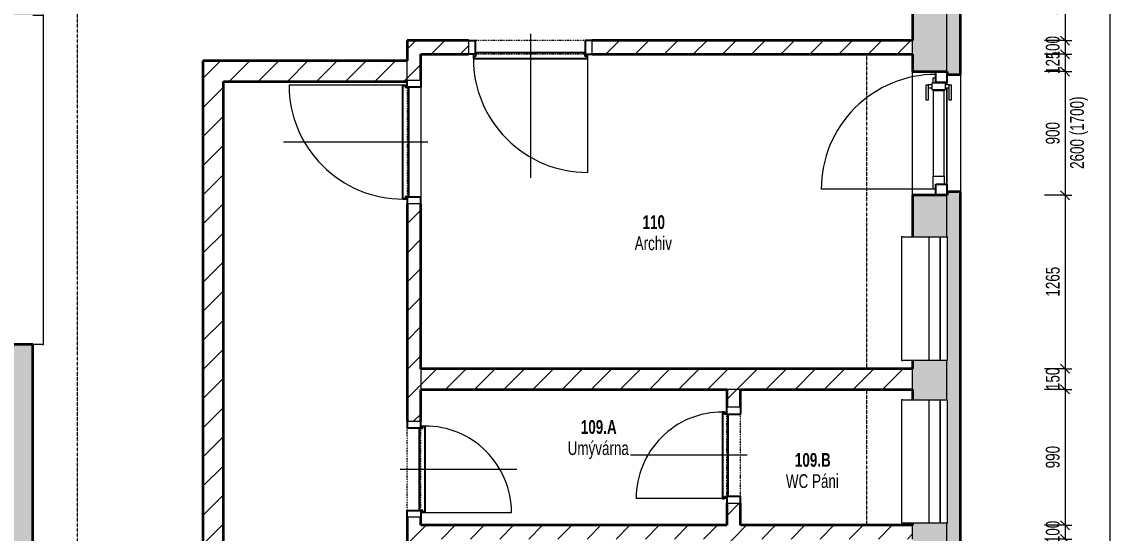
# Model space of a CAD drawing. Header units: millimetres. Extents: x -2814 to 222032, y -45352 to 20466.
# Drawn here: x 16724 to 24700, y -14967 to -11243 of the extents above; entities that cross this region are included whole.
import ezdxf

# ---------------------------------------------------------------- set-up
doc = ezdxf.new("R2010")
doc.units = ezdxf.units.MM
doc.linetypes.add('Dash dot dot', pattern=[5, 2, -1, 0, -1, 0, -1])
doc.linetypes.add('Čerchovaná se dvěma tečkami', pattern=[2.59, 1, -0.53, 0, -0.53, 0, -0.53])
for name, color, linetype, lineweight in [('A-ANNO-DIMS', 211, 'Continuous', 9), ('A-ANNO-DIMS-50', 211, 'Continuous', 9), ('A-AREA-IDEN', 2, 'Continuous', 9), ('A-DETL', 90, 'Continuous', 13), ('A-DOOR', 31, 'Continuous', 13), ('A-DOOR-FRAM', 31, 'Continuous', 25), ('A-FLOR', 192, 'Continuous', 13), ('A-GENM', 13, 'Continuous', 13), ('A-GLAZ', 151, 'Continuous', 13), ('A-GLAZ-SILL', 1, 'Continuous', 13), ('A-WALL', 113, 'Continuous', 13), ('A-WALL-PATT', 111, 'Continuous', 13)]:
    doc.layers.add(name, color=color, linetype=linetype, lineweight=lineweight)
doc.styles.add('Arial_1', font='arial.ttf', dxfattribs={"width": 0.7, "height": 100})
doc.styles.add('Arial_B', font='arialbd.ttf', dxfattribs={"width": 0.7, "height": 100})
doc.dimstyles.new('Vnitřní_-_průhledné', dxfattribs={"dimscale": 304.8, "dimtxt": 102.02594, "dimasz": 0.213255, "dimexe": 0.164042, "dimexo": 0.0625, "dimgap": 0.032808, "dimtad": 1, "dimdec": 0, "dimrnd": 5, "dimzin": 0, "dimdsep": 46, "dimtxsty": 'Arial_1', "dimblk1": 'OBLIQUE', "dimblk2": 'OBLIQUE', "dimsah": 1, "dimcen": 0.09, "dimdle": 0.164042, "dimazin": 0, "dimtfac": 1, "dimtdec": 4, "dimtix": 1, "dimtmove": 0, "dimatfit": 3, "dimfxl": 0.492126, "dimfxlon": 1, "dimtvp": 1, "dimtolj": 1, "dimtzin": 0, "dimarcsym": 2})
pattern_1 = [(45, (0, 0), (-106.066, 106.066), [])]

# ---------------------------------------------------------------- blocks, each defined once
blk = doc.blocks.new('DVERE_1k_oblozka - DD03_01_800x1970_koupelna-1549498-1NP_DEMOLICE A')
at = {"layer": 'A-DOOR'}
for p, q in [((-415, 47.1), (-415, 907.1)), ((0, -102.9), (0, 947.1)), ((-400, 47.1), (-450, 47.1)), ((-450, 47.1), (-450, -52.9)), ((-400, -52.9), (-400, 47.1)), ((305, 77.1), (-305, 77.1)), ((450, 47.1), (400, 47.1)), ((400, 47.1), (400, -52.9)), ((415, 77.1), (415, 47.1)), ((450, -52.9), (450, 47.1)), ((-450, -52.9), (-400, -52.9)), ((400, -52.9), (450, -52.9))]:
    blk.add_line(p, q, dxfattribs=at)
at = {"layer": 'A-DOOR', "lineweight": 25}
for p, q in [((415, 77.1), (-415, 77.1)), ((-415, 77.1), (-415, 62.1)), ((-415, 62.1), (-400, 62.1)), ((-400, 62.1), (-400, 47.1)), ((-400, 37.1), (400, 37.1)), ((400, 47.1), (400, 62.1)), ((400, 62.1), (415, 62.1)), ((415, 62.1), (415, 77.1))]:
    blk.add_line(p, q, dxfattribs=at)
at = {"layer": 'A-DOOR', "linetype": 'Čerchovaná se dvěma tečkami'}
for p, q in [((-400, 47.1), (400, 47.1)), ((-400, -52.9), (400, -52.9))]:
    blk.add_line(p, q, dxfattribs=at)
at = {"layer": 'A-DOOR'}
blk.add_arc((-415, 77.1), 830, 360, 90, dxfattribs=at)
at = {"layer": 'A-DOOR-FRAM'}
for p, q in [((-400, 47.1), (-450, 47.1)), ((-400, -52.9), (-400, 47.1)), ((400, 47.1), (400, -52.9)), ((400, 47.1), (450, 47.1)), ((-450, -52.9), (-400, -52.9)), ((450, -52.9), (400, -52.9))]:
    blk.add_line(p, q, dxfattribs=at)
blk = doc.blocks.new('DVERE_1k_oblozka - DD03_01_800x1970_koupelna-1549492-1NP_DEMOLICE A')
at = {"layer": 'A-DOOR'}
for p, q in [((0, 102.9), (0, -947.1)), ((-450, 52.9), (-400, 52.9)), ((-450, -47.1), (-450, 52.9)), ((-400, 52.9), (-400, -47.1)), ((400, 52.9), (450, 52.9)), ((400, -47.1), (400, 52.9)), ((450, 52.9), (450, -47.1)), ((-400, -47.1), (-450, -47.1)), ((-415, -47.1), (-415, -907.1)), ((305, -77.1), (-305, -77.1)), ((450, -47.1), (400, -47.1)), ((415, -77.1), (415, -47.1))]:
    blk.add_line(p, q, dxfattribs=at)
at = {"layer": 'A-DOOR', "linetype": 'Čerchovaná se dvěma tečkami'}
for p, q in [((-400, 52.9), (400, 52.9)), ((-400, -47.1), (400, -47.1))]:
    blk.add_line(p, q, dxfattribs=at)
at = {"layer": 'A-DOOR', "lineweight": 25}
for p, q in [((-415, -62.1), (-400, -62.1)), ((-415, -77.1), (-415, -62.1)), ((415, -77.1), (-415, -77.1)), ((-400, -37.1), (400, -37.1)), ((-400, -62.1), (-400, -47.1)), ((400, -47.1), (400, -62.1)), ((400, -62.1), (415, -62.1)), ((415, -62.1), (415, -77.1))]:
    blk.add_line(p, q, dxfattribs=at)
at = {"layer": 'A-DOOR'}
blk.add_arc((-415, -77.1), 830, 270, 0, dxfattribs=at)
at = {"layer": 'A-DOOR-FRAM'}
for p, q in [((-450, 52.9), (-400, 52.9)), ((-400, 52.9), (-400, -47.1)), ((400, -47.1), (400, 52.9)), ((450, 52.9), (400, 52.9)), ((-400, -47.1), (-450, -47.1)), ((400, -47.1), (450, -47.1))]:
    blk.add_line(p, q, dxfattribs=at)
blk = doc.blocks.new('parapet s nosem_vnitní - parapet s nosem_vnitní-1280305-1NP_DEMOLICE A')
at = {"layer": 'A-GENM'}
for p, q in [((-1200, -190), (-1200, -120)), ((1200, -120), (1200, -190)), ((-1200, -190), (-1200, -200)), ((-1200, -200), (1200, -200)), ((1200, -200), (1200, -190))]:
    blk.add_line(p, q, dxfattribs=at)
blk = doc.blocks.new('DVERE_1k_oblozka - DD03_01_600x1970_koupelna-V47-1NP_DEMOLICE A')
at = {"layer": 'A-DOOR'}
for p, q in [((0, 102.9), (0, -747.1)), ((-350, 52.9), (-300, 52.9)), ((-350, -47.1), (-350, 52.9)), ((-300, 52.9), (-300, -47.1)), ((300, 52.9), (350, 52.9)), ((300, -47.1), (300, 52.9)), ((350, 52.9), (350, -47.1)), ((-300, -47.1), (-350, -47.1)), ((-315, -47.1), (-315, -707.1)), ((205, -77.1), (-205, -77.1)), ((350, -47.1), (300, -47.1)), ((315, -77.1), (315, -47.1))]:
    blk.add_line(p, q, dxfattribs=at)
at = {"layer": 'A-DOOR', "linetype": 'Čerchovaná se dvěma tečkami'}
for p, q in [((-300, 52.9), (300, 52.9)), ((-300, -47.1), (300, -47.1))]:
    blk.add_line(p, q, dxfattribs=at)
at = {"layer": 'A-DOOR', "lineweight": 25}
for p, q in [((-315, -62.1), (-300, -62.1)), ((-315, -77.1), (-315, -62.1)), ((315, -77.1), (-315, -77.1)), ((-300, -37.1), (300, -37.1)), ((-300, -62.1), (-300, -47.1)), ((300, -47.1), (300, -62.1)), ((300, -62.1), (315, -62.1)), ((315, -62.1), (315, -77.1))]:
    blk.add_line(p, q, dxfattribs=at)
at = {"layer": 'A-DOOR'}
blk.add_arc((-315, -77.1), 630, 270, 0, dxfattribs=at)
at = {"layer": 'A-DOOR-FRAM'}
for p, q in [((-350, 52.9), (-300, 52.9)), ((-300, 52.9), (-300, -47.1)), ((300, -47.1), (300, 52.9)), ((350, 52.9), (300, 52.9)), ((-300, -47.1), (-350, -47.1)), ((300, -47.1), (350, -47.1))]:
    blk.add_line(p, q, dxfattribs=at)
blk = doc.blocks.new('DVERE_1k_oblozka - DD03_01_600x1970_koupelna-V48-1NP_DEMOLICE A')
at = {"layer": 'A-DOOR'}
for p, q in [((0, -102.9), (0, 747.1)), ((-315, 47.1), (-315, 707.1)), ((-300, 47.1), (-350, 47.1)), ((-350, 47.1), (-350, -52.9)), ((-300, -52.9), (-300, 47.1)), ((205, 77.1), (-205, 77.1)), ((350, 47.1), (300, 47.1)), ((300, 47.1), (300, -52.9)), ((315, 77.1), (315, 47.1)), ((350, -52.9), (350, 47.1)), ((-350, -52.9), (-300, -52.9)), ((300, -52.9), (350, -52.9))]:
    blk.add_line(p, q, dxfattribs=at)
at = {"layer": 'A-DOOR', "lineweight": 25}
for p, q in [((315, 77.1), (-315, 77.1)), ((-315, 77.1), (-315, 62.1)), ((-315, 62.1), (-300, 62.1)), ((-300, 62.1), (-300, 47.1)), ((-300, 37.1), (300, 37.1)), ((300, 47.1), (300, 62.1)), ((300, 62.1), (315, 62.1)), ((315, 62.1), (315, 77.1))]:
    blk.add_line(p, q, dxfattribs=at)
at = {"layer": 'A-DOOR', "linetype": 'Čerchovaná se dvěma tečkami'}
for p, q in [((-300, 47.1), (300, 47.1)), ((-300, -52.9), (300, -52.9))]:
    blk.add_line(p, q, dxfattribs=at)
at = {"layer": 'A-DOOR'}
blk.add_arc((-315, 77.1), 630, 360, 90, dxfattribs=at)
at = {"layer": 'A-DOOR-FRAM'}
for p, q in [((-300, 47.1), (-350, 47.1)), ((-300, -52.9), (-300, 47.1)), ((300, 47.1), (300, -52.9)), ((300, 47.1), (350, 47.1)), ((-350, -52.9), (-300, -52.9)), ((350, -52.9), (300, -52.9))]:
    blk.add_line(p, q, dxfattribs=at)
blk = doc.blocks.new('OKNO_dvere vchod_1k_nadsvetlik - vstupni dvere 1100_2435 2-1384119-1NP_DEMOLICE A')
at = {"layer": 'A-GLAZ'}
for p, q in [((-995.3, -45), (-995.3, 790)), ((-347.3, 25), (-237.3, 25)), ((-347.3, 12), (-347.3, 25)), ((-237.3, 12), (-347.3, 12)), ((-257.3, 12), (-257.3, -15)), ((-237.3, 25), (-237.3, 12)), ((-237.3, -15), (-237.3, 12)), ((-995.3, -25), (-900.3, -25)), ((-995.3, -45), (-995.3, -25)), ((-960.4, -45), (-995.3, -45)), ((-960.3, -105), (-960.4, -45)), ((-900.3, -25), (-900.3, -105)), ((-280.3, -25), (-900.3, -25)), ((-280.3, -25), (-270.3, -25)), ((-280.3, -105), (-280.3, -25)), ((-270.3, -15), (-270.3, -115)), ((-224.3, -15), (-270.3, -15)), ((-224.3, -115), (-224.3, -15)), ((-224.3, -25), (-185.3, -25)), ((-185.3, -45), (-220.3, -45)), ((-220.3, -45), (-220.3, -105)), ((-185.3, -25), (-185.3, -45)), ((-900.3, -105), (-960.3, -105)), ((-960.3, -125), (-257.2, -125)), ((-900.3, -105), (-280.3, -105)), ((-347.3, -142), (-237.3, -142)), ((-347.3, -155), (-347.3, -142)), ((-237.3, -155), (-347.3, -155)), ((-270.2, -105), (-280.3, -105)), ((-270.3, -115), (-224.3, -115)), ((-257.3, -115), (-257.3, -142)), ((-237.3, -142), (-237.3, -115)), ((-237.3, -125), (-220.3, -125)), ((-237.3, -142), (-237.3, -155)), ((-220.3, -105), (-224.4, -105))]:
    blk.add_line(p, q, dxfattribs=at)
at = {"layer": 'A-GLAZ', "lineweight": 25}
for p, q in [((-1040.3, -45), (-960.3, -45)), ((-960.3, -45), (-960.3, -125)), ((-220.3, -45), (-140.3, -45)), ((-220.3, -125), (-220.3, -45)), ((-960.3, -125), (-1040.3, -125)), ((-140.3, -125), (-220.3, -125))]:
    blk.add_line(p, q, dxfattribs=at)
at = {"layer": 'A-GLAZ'}
blk.add_arc((-995.3, -45), 835, 360, 90, dxfattribs=at)
at = {"layer": 'A-GLAZ-SILL'}
blk.add_line((-1040.3, 125), (-140.3, 125), dxfattribs=at)
blk = doc.blocks.new('OKNO_1k - OKNO_1k_900x1000-2034286-1NP_DEMOLICE A')
at = {"layer": 'A-GLAZ'}
for p, q in [((-450, 126), (450, 126)), ((-450, 75), (-450, 126)), ((450, 126), (450, 75)), ((450, 75), (-450, 75)), ((-450, 75), (450, 75)), ((-450, -5), (-450, 75)), ((450, 75), (450, -5)), ((450, -5), (-450, -5))]:
    blk.add_line(p, q, dxfattribs=at)
blk = doc.blocks.new('parapet s nosem_vnitní - parapet s nosem_vnitní-V66-1NP_DEMOLICE A')
at = {"layer": 'A-GENM'}
for p, q in [((-450, -190), (-450, 0)), ((450, 0), (450, -190)), ((-450, -190), (-450, -200)), ((-450, -200), (450, -200)), ((450, -200), (450, -190))]:
    blk.add_line(p, q, dxfattribs=at)
blk = doc.blocks.new('DIMBLOCK76-1NP_DEMOLICE A')
at = {"layer": 'A-ANNO-DIMS-50'}
for p, q in [((24320.6, -10845.8), (24170.6, -10845.8)), ((24320.6, -10845.8), (24320.6, -11379.2)), ((24320.6, -10845.8), (24370.6, -10845.8)), ((24320.6, -11379.2), (24170.6, -11379.2)), ((24320.6, -11379.2), (24370.6, -11379.2))]:
    blk.add_line(p, q, dxfattribs=at)
at = {"layer": 'A-ANNO-DIMS-50', "lineweight": 18}
for p, q in [((24320.6, -10845.8), (24288.1, -10813.3)), ((24320.6, -10845.8), (24353.1, -10878.3)), ((24320.6, -11379.2), (24288.1, -11346.7)), ((24320.6, -11379.2), (24353.1, -11411.7))]:
    blk.add_line(p, q, dxfattribs=at)
at = {"layer": 'A-ANNO-DIMS-50', "color": 0, "insert": (24180.8, -11192.6), "char_height": 100, "width": 192.123, "attachment_point": 1, "rotation": 90, "line_spacing_factor": 0.941778, "style": 'Arial_1'}
blk.add_mtext('535', dxfattribs=at)
blk = doc.blocks.new('_Oblique')
at = {"color": 0, "linetype": 'ByBlock', "lineweight": -2}
blk.add_line((-0.5, -0.5), (0.5, 0.5), dxfattribs=at)
blk = doc.blocks.new('DIMBLOCK77-1NP_DEMOLICE A')
at = {"layer": 'A-ANNO-DIMS-50'}
for p, q in [((24320.6, -11379.2), (24170.6, -11379.2)), ((24320.6, -11379.2), (24320.6, -11479.2)), ((24320.6, -11379.2), (24370.6, -11379.2)), ((24320.6, -11479.2), (24170.6, -11479.2)), ((24320.6, -11479.2), (24370.6, -11479.2))]:
    blk.add_line(p, q, dxfattribs=at)
at = {"layer": 'A-ANNO-DIMS-50', "lineweight": 18}
for p, q in [((24320.6, -11379.2), (24288.1, -11346.7)), ((24320.6, -11379.2), (24353.1, -11411.7)), ((24320.6, -11479.2), (24288.1, -11446.7)), ((24320.6, -11479.2), (24353.1, -11511.7))]:
    blk.add_line(p, q, dxfattribs=at)
at = {"layer": 'A-ANNO-DIMS-50', "color": 0, "insert": (24180.8, -11509.3), "char_height": 100, "width": 192.123, "attachment_point": 1, "rotation": 90, "line_spacing_factor": 0.941778, "style": 'Arial_1'}
blk.add_mtext('100', dxfattribs=at)
blk = doc.blocks.new('DIMBLOCK78-1NP_DEMOLICE A')
at = {"layer": 'A-ANNO-DIMS-50'}
for p, q in [((24320.6, -11479.2), (24170.6, -11479.2)), ((24320.6, -11479.2), (24320.6, -11605.8)), ((24320.6, -11479.2), (24370.6, -11479.2)), ((24320.6, -11605.8), (24170.6, -11605.8)), ((24320.6, -11605.8), (24370.6, -11605.8))]:
    blk.add_line(p, q, dxfattribs=at)
at = {"layer": 'A-ANNO-DIMS-50', "lineweight": 18}
for p, q in [((24320.6, -11479.2), (24288.1, -11446.7)), ((24320.6, -11479.2), (24353.1, -11511.7)), ((24320.6, -11605.8), (24288.1, -11573.3)), ((24320.6, -11605.8), (24353.1, -11638.3))]:
    blk.add_line(p, q, dxfattribs=at)
at = {"layer": 'A-ANNO-DIMS-50', "color": 0, "insert": (24180.8, -11622.6), "char_height": 100, "width": 192.123, "attachment_point": 1, "rotation": 90, "line_spacing_factor": 0.941778, "style": 'Arial_1'}
blk.add_mtext('125', dxfattribs=at)
blk = doc.blocks.new('DIMBLOCK79-1NP_DEMOLICE A')
at = {"layer": 'A-ANNO-DIMS-50'}
for p, q in [((24320.6, -11605.8), (24170.6, -11605.8)), ((24320.6, -11605.8), (24320.6, -12505.8)), ((24320.6, -11605.8), (24370.6, -11605.8)), ((24320.6, -12505.8), (24170.6, -12505.8)), ((24320.6, -12505.8), (24370.6, -12505.8))]:
    blk.add_line(p, q, dxfattribs=at)
at = {"layer": 'A-ANNO-DIMS-50', "lineweight": 18}
for p, q in [((24320.6, -11605.8), (24288.1, -11573.3)), ((24320.6, -11605.8), (24353.1, -11638.3)), ((24320.6, -12505.8), (24288.1, -12473.3)), ((24320.6, -12505.8), (24353.1, -12538.3))]:
    blk.add_line(p, q, dxfattribs=at)
at = {"layer": 'A-ANNO-DIMS-50', "color": 0, "char_height": 100, "attachment_point": 1, "rotation": 90, "line_spacing_factor": 0.941778, "style": 'Arial_1'}
for s, insert, width in [('2600 (1700)', (24357.7, -12314), 619.69), ('900', (24180.8, -12135.9), 192.123)]:
    blk.add_mtext(s, dxfattribs=dict(at, insert=insert, width=width))
blk = doc.blocks.new('DIMBLOCK80-1NP_DEMOLICE A')
at = {"layer": 'A-ANNO-DIMS-50'}
for p, q in [((24320.6, -12505.8), (24170.6, -12505.8)), ((24320.6, -12505.8), (24320.6, -13770.1)), ((24320.6, -12505.8), (24370.6, -12505.8)), ((24320.6, -13770.1), (24170.6, -13770.1)), ((24320.6, -13770.1), (24370.6, -13770.1))]:
    blk.add_line(p, q, dxfattribs=at)
at = {"layer": 'A-ANNO-DIMS-50', "lineweight": 18}
for p, q in [((24320.6, -12505.8), (24288.1, -12473.3)), ((24320.6, -12505.8), (24353.1, -12538.3)), ((24320.6, -13770.1), (24288.1, -13737.6)), ((24320.6, -13770.1), (24353.1, -13802.6))]:
    blk.add_line(p, q, dxfattribs=at)
at = {"layer": 'A-ANNO-DIMS-50', "color": 0, "insert": (24180.8, -13244.7), "char_height": 100, "width": 256.164, "attachment_point": 1, "rotation": 90, "line_spacing_factor": 0.941778, "style": 'Arial_1'}
blk.add_mtext('1265', dxfattribs=at)
blk = doc.blocks.new('DIMBLOCK81-1NP_DEMOLICE A')
at = {"layer": 'A-ANNO-DIMS-50'}
for p, q in [((24320.6, -13770.1), (24170.6, -13770.1)), ((24320.6, -13770.1), (24320.6, -13920.1)), ((24320.6, -13770.1), (24370.6, -13770.1)), ((24320.6, -13920.1), (24170.6, -13920.1)), ((24320.6, -13920.1), (24370.6, -13920.1))]:
    blk.add_line(p, q, dxfattribs=at)
at = {"layer": 'A-ANNO-DIMS-50', "lineweight": 18}
for p, q in [((24320.6, -13770.1), (24288.1, -13737.6)), ((24320.6, -13770.1), (24353.1, -13802.6)), ((24320.6, -13920.1), (24288.1, -13887.6)), ((24320.6, -13920.1), (24353.1, -13952.6))]:
    blk.add_line(p, q, dxfattribs=at)
at = {"layer": 'A-ANNO-DIMS-50', "color": 0, "insert": (24180.8, -13925.2), "char_height": 100, "width": 192.123, "attachment_point": 1, "rotation": 90, "line_spacing_factor": 0.941778, "style": 'Arial_1'}
blk.add_mtext('150', dxfattribs=at)
blk = doc.blocks.new('DIMBLOCK82-1NP_DEMOLICE A')
at = {"layer": 'A-ANNO-DIMS-50'}
for p, q in [((24320.6, -13920.1), (24170.6, -13920.1)), ((24320.6, -13920.1), (24320.6, -14910.1)), ((24320.6, -13920.1), (24370.6, -13920.1)), ((24320.6, -14910.1), (24170.6, -14910.1)), ((24320.6, -14910.1), (24370.6, -14910.1))]:
    blk.add_line(p, q, dxfattribs=at)
at = {"layer": 'A-ANNO-DIMS-50', "lineweight": 18}
for p, q in [((24320.6, -13920.1), (24288.1, -13887.6)), ((24320.6, -13920.1), (24353.1, -13952.6)), ((24320.6, -14910.1), (24288.1, -14877.6)), ((24320.6, -14910.1), (24353.1, -14942.6))]:
    blk.add_line(p, q, dxfattribs=at)
at = {"layer": 'A-ANNO-DIMS-50', "color": 0, "insert": (24180.8, -14495.2), "char_height": 100, "width": 192.123, "attachment_point": 1, "rotation": 90, "line_spacing_factor": 0.941778, "style": 'Arial_1'}
blk.add_mtext('990', dxfattribs=at)
blk = doc.blocks.new('DIMBLOCK83-1NP_DEMOLICE A')
at = {"layer": 'A-ANNO-DIMS-50'}
for p, q in [((24320.6, -14910.1), (24170.6, -14910.1)), ((24320.6, -14910.1), (24320.6, -15010.1)), ((24320.6, -14910.1), (24370.6, -14910.1)), ((24320.6, -15010.1), (24170.6, -15010.1)), ((24320.6, -15010.1), (24370.6, -15010.1))]:
    blk.add_line(p, q, dxfattribs=at)
at = {"layer": 'A-ANNO-DIMS-50', "lineweight": 18}
for p, q in [((24320.6, -14910.1), (24288.1, -14877.6)), ((24320.6, -14910.1), (24353.1, -14942.6)), ((24320.6, -15010.1), (24288.1, -14977.6)), ((24320.6, -15010.1), (24353.1, -15042.6))]:
    blk.add_line(p, q, dxfattribs=at)
at = {"layer": 'A-ANNO-DIMS-50', "color": 0, "insert": (24180.8, -15040.2), "char_height": 100, "width": 192.123, "attachment_point": 1, "rotation": 90, "line_spacing_factor": 0.941778, "style": 'Arial_1'}
blk.add_mtext('100', dxfattribs=at)
blk = doc.blocks.new('DIMBLOCK193-1NP_DEMOLICE A')
at = {"layer": 'A-ANNO-DIMS-50', "lineweight": 18}
for p, q in [((24649.8, -4236.1), (24617.3, -4203.6)), ((24649.8, -4236.1), (24682.3, -4268.6)), ((24649.8, -17334.7), (24617.3, -17302.2)), ((24649.8, -17334.7), (24682.3, -17367.2))]:
    blk.add_line(p, q, dxfattribs=at)
at = {"layer": 'A-ANNO-DIMS-50'}
for p, q in [((24649.8, -17384.7), (24649.8, -4186.1)), ((24649.8, -4236.1), (24499.8, -4236.1)), ((24649.8, -4236.1), (24699.8, -4236.1)), ((24649.8, -17334.7), (24499.8, -17334.7)), ((24649.8, -17334.7), (24699.8, -17334.7))]:
    blk.add_line(p, q, dxfattribs=at)
at = {"layer": 'A-ANNO-DIMS-50', "color": 0, "insert": (24509.9, -10918.8), "char_height": 100, "width": 320.204, "attachment_point": 1, "rotation": 90, "line_spacing_factor": 0.941778, "style": 'Arial_1'}
blk.add_mtext('13100', dxfattribs=at)

msp = doc.modelspace()

# ---------------------------------------------------------------- hatches: boundary and pattern name
at = {"layer": 'A-WALL-PATT'}
h = msp.add_hatch(dxfattribs=at)
h.set_pattern_fill('FP_11', color=256, angle=-135, style=0, pattern_type=2)
h.set_pattern_definition([(315, (16552.74, -10086.55), (143.684, 143.684), []), (270, (16620.04, -10315.5), (143.684, -143.684), [25.4, -261.968]), (315, (16620.04, -10340.9), (143.684, 143.684), [25.4, -177.8]), (360, (16638, -10358.86), (143.684, 143.684), [25.4, -261.968]), (45, (16663.4, -10358.86), (-143.684, 143.684), [25.4, -177.8]), (270, (16681.37, -10315.5), (143.684, -143.684), [25.4, -261.968]), (315, (16663.4, -10297.53), (143.684, 143.684), [25.4, -177.8]), (360, (16638, -10297.53), (143.684, 143.684), [25.4, -261.968]), (45, (16620.04, -10315.5), (-143.684, 143.684), [25.4, -177.8]), (315, (16704.59, -10382.08), (143.684, 143.684), [50.8, -152.4])])
h.paths.add_polyline_path([(16802.7, -16143.3), (16802.7, -13593.3), (16602.7, -13593.3), (16602.7, -13543.3), (16552.7, -13543.3), (16552.7, -16143.3), (16602.7, -16143.3)])
h.paths.add_polyline_path([(16602.7, -11243.3), (16602.7, -11193.3), (16802.7, -11193.3), (16802.7, -9943.3), (16602.7, -9943.3), (16602.7, -9893.3), (16552.7, -9893.3), (16552.7, -11243.3)])
h.paths.add_polyline_path([(16552.7, -7593.3), (16602.7, -7593.3), (16602.7, -7543.3), (16802.7, -7543.3), (16802.7, -3943.4), (16712.7, -3943.4), (16712.7, -3936.1), (16552.7, -3936.1), (16552.7, -7543.3)])
h = msp.add_hatch(dxfattribs=at)
h.set_pattern_fill('FP_12', color=256, angle=225, style=0, pattern_type=2)
h.set_pattern_definition([(135, (23460.29, -10663.58), (-143.684, -143.684), []), (90, (23392.99, -10434.63), (-143.684, 143.684), [25.4, -261.968]), (135, (23392.99, -10409.23), (-143.684, -143.684), [25.4, -177.8]), (180, (23375.02, -10391.27), (-143.684, -143.684), [25.4, -261.968]), (225, (23349.63, -10391.27), (143.684, -143.684), [25.4, -177.8]), (90, (23331.66, -10434.63), (-143.684, 143.684), [25.4, -261.968]), (135, (23349.62, -10452.59), (-143.684, -143.684), [25.4, -177.8]), (180, (23375.03, -10452.59), (-143.684, -143.684), [25.4, -261.968]), (225, (23392.99, -10434.63), (143.684, -143.684), [25.4, -177.8]), (135, (23308.44, -10368.05), (-143.684, -143.684), [50.8, -152.4])])
h.paths.add_polyline_path([(23460.3, -17584.7), (23460.3, -16045.1), (23210.3, -16045.1), (23210.3, -17584.7), (23310.3, -17584.7)])
h.paths.add_polyline_path([(23460.3, -15145.1), (23460.3, -14895.1), (23210.3, -14895.1), (23210.3, -15145.1), (23410.3, -15145.1)])
h.paths.add_polyline_path([(23305.4, -13995.1), (23460.3, -13995.1), (23460.3, -13710.1), (23210.3, -13710.1), (23210.3, -13995.1)])
h.paths.add_polyline_path([(23210.3, -12810.1), (23460.3, -12810.1), (23460.3, -12505.8), (23210.3, -12505.8), (23210.3, -12681.4)])
h.paths.add_polyline_path([(23343, -11605.8), (23460.3, -11605.8), (23460.3, -10245.8), (23410.3, -10245.8), (23410.3, -10295.8), (23210.3, -10295.8), (23210.3, -11605.8)])
h.paths.add_polyline_path([(23460.3, -8245.8), (23460.3, -7545.8), (23410.3, -7545.8), (23410.3, -7595.8), (23210.3, -7595.8), (23210.3, -8195.8), (23410.3, -8195.8), (23410.3, -8245.8)])
h.paths.add_polyline_path([(23460.3, -5545.8), (23460.3, -3936.1), (23215.6, -3936.1), (23215.6, -3956.1), (23210.3, -3956.1), (23210.3, -5495.8), (23410.3, -5495.8), (23410.3, -5545.8)])
h = msp.add_hatch(color=41, dxfattribs=at)
h.paths.add_polyline_path([(23510.3, -17334.7), (23560.3, -17334.7), (23560.3, -12480.8), (23461.3, -12480.8), (23461.3, -12505.8), (23460.3, -12505.8), (23460.3, -12810.1), (23461.3, -12810.1), (23461, -13710.1), (23460.3, -13710.1), (23460.3, -13995.1), (23461.3, -13995.1), (23460.8, -14895.1), (23460.3, -14895.1), (23460.7, -15145.1), (23461.3, -15145.1), (23461.3, -16045.1), (23460.3, -16045.1), (23460.3, -17334.7), (23461.3, -17334.7)])
h.paths.add_polyline_path([(23510.3, -11625.8), (23560.3, -11625.8), (23560.3, -10245.8), (23460.3, -10245.8), (23460.3, -11605.8), (23461.3, -11605.8), (23461.3, -11625.8)])
h.paths.add_polyline_path([(23510.3, -8245.8), (23560.3, -8245.8), (23560.3, -7545.8), (23460.3, -7545.8), (23460.3, -8245.8)])
h.paths.add_polyline_path([(23560.3, -5545.8), (23560.3, -4236.1), (23460.3, -4236.1), (23460.3, -5545.8), (23510.3, -5545.8)])
h = msp.add_hatch(dxfattribs=at)
h.set_pattern_fill('FP_4', color=256, style=0, pattern_type=2)
h.set_pattern_definition(pattern_1)
h.paths.add_polyline_path([(22913.8, -11479.2), (23210.3, -11479.2), (23210.3, -11379.2), (20877.1, -11379.2), (20877.1, -11479.2), (21196.9, -11479.2)])
h.paths.add_polyline_path([(19977.1, -11479.2), (19977.1, -11379.2), (19529.4, -11379.2), (19529.4, -11479.2), (19629.4, -11479.2)])
h = msp.add_hatch(dxfattribs=at)
h.set_pattern_fill('FP_4', color=256, style=0, pattern_type=2)
h.set_pattern_definition(pattern_1)
h.paths.add_polyline_path([(19629.4, -19546.3), (19629.4, -19376.3), (19529.4, -19376.3), (19529.4, -19546.3)])
h.paths.add_polyline_path([(19529.4, -18676.3), (19629.4, -18676.3), (19629.4, -18149.6), (19529.4, -18149.6)])
h.paths.add_polyline_path([(19629.4, -17249.6), (19629.4, -15761.9), (19529.4, -15761.9), (19529.4, -17249.6)])
h.paths.add_polyline_path([(19629.4, -15061.9), (19629.4, -14851.9), (19529.4, -14851.9), (19529.4, -15061.9)])
h.paths.add_polyline_path([(19629.4, -14151.9), (19629.4, -12568.5), (19529.4, -12568.5), (19529.4, -14151.9)])
h.paths.add_polyline_path([(19629.4, -11668.5), (19629.4, -11479.2), (19529.4, -11479.2), (19529.4, -11668.5)])
h = msp.add_hatch(dxfattribs=at)
h.set_pattern_fill('FP_4', color=256, style=0, pattern_type=2)
h.set_pattern_definition(pattern_1)
h.paths.add_polyline_path([(18042.5, -18362.5), (18192.5, -18362.5), (18192.5, -11527.5), (18042.5, -11527.5), (18042.5, -16720.2)])
h = msp.add_hatch(dxfattribs=at)
h.set_pattern_fill('FP_4', color=256, style=0, pattern_type=2)
h.set_pattern_definition(pattern_1)
h.paths.add_polyline_path([(19529.4, -11677.5), (19529.4, -11527.5), (18192.5, -11527.5), (18192.5, -11677.5)])
h = msp.add_hatch(dxfattribs=at)
h.set_pattern_fill('FP_4', color=256, style=0, pattern_type=2)
h.set_pattern_definition(pattern_1)
h.paths.add_polyline_path([(23210.3, -13920.1), (23210.3, -13770.1), (19629.4, -13770.1), (19629.4, -13920.1), (22913.8, -13920.1)])
h = msp.add_hatch(dxfattribs=at)
h.set_pattern_fill('FP_4', color=256, style=0, pattern_type=2)
h.set_pattern_definition(pattern_1)
h.paths.add_polyline_path([(21856.9, -15847.1), (21956.9, -15847.1), (21956.9, -15761.9), (21856.9, -15761.9)])
h.paths.add_polyline_path([(21956.9, -15061.9), (21956.9, -15010.1), (21856.9, -15010.1), (21856.9, -15061.9)])
h.paths.add_polyline_path([(21956.9, -14910.1), (21956.9, -14750.1), (21856.9, -14750.1), (21856.9, -14910.1)])
h.paths.add_polyline_path([(21856.9, -14050.1), (21956.9, -14050.1), (21956.9, -13920.1), (21856.9, -13920.1), (21856.9, -14027.7)])
h = msp.add_hatch(dxfattribs=at)
h.set_pattern_fill('FP_4', color=256, style=0, pattern_type=2)
h.set_pattern_definition(pattern_1)
h.paths.add_polyline_path([(21956.9, -15010.1), (23210.3, -15010.1), (23210.3, -14910.1), (19629.4, -14910.1), (19629.4, -15010.1), (21856.9, -15010.1)])

# ---------------------------------------------------------------- linework, layer by layer
at = {"layer": 'A-DETL', "linetype": 'Dash dot dot'}
for p, q in [((17127.7, -10845.8), (17127.7, -16143.3)), ((22875.3, -11479.2), (22875.3, -13770.1)), ((22875.3, -13920.1), (22875.3, -14910.1))]:
    msp.add_line(p, q, dxfattribs=at)
at = {"layer": 'A-FLOR', "color": 9}
for p, q in [((23460.3, -11702.9), (23460.3, -11685.8)), ((23460.3, -12425.8), (23460.3, -11722.8))]:
    msp.add_line(p, q, dxfattribs=at)
at = {"layer": 'A-WALL'}
for p, q in [((23460.3, -11605.8), (23460.3, -10245.8)), ((23210.3, -11479.2), (23210.3, -11379.2)), ((19529.4, -11668.5), (19529.4, -11527.5)), ((19629.4, -11718.5), (19629.4, -12518.5)), ((23460.3, -12810.1), (23460.3, -12505.8)), ((23460.3, -13995.1), (23460.3, -13710.1)), ((19629.4, -13770.1), (19629.4, -13920.1)), ((23210.3, -13920.1), (23210.3, -13770.1)), ((21956.9, -13920.1), (21856.9, -13920.1)), ((23210.3, -15010.1), (23210.3, -14910.1)), ((23460.3, -15145.1), (23460.3, -14895.1))]:
    msp.add_line(p, q, dxfattribs=at)
at = {"layer": 'A-WALL', "color": 40, "lineweight": 35}
for p, q in [((23560.3, -11625.8), (23560.3, -10245.8)), ((23461.3, -11605.8), (23461.3, -11625.8)), ((23461.3, -11625.8), (23560.3, -11625.8)), ((23560.3, -12480.8), (23461.3, -12480.8)), ((23461.3, -12480.8), (23461.3, -12505.8)), ((23560.3, -17334.7), (23560.3, -12480.8))]:
    msp.add_line(p, q, dxfattribs=at)
at = {"layer": 'A-WALL', "lineweight": 35}
for p, q in [((23210.3, -10845.8), (23210.3, -11379.2)), ((19977.1, -11379.2), (19529.4, -11379.2)), ((19529.4, -11379.2), (19529.4, -11527.5)), ((23210.3, -11379.2), (20877.1, -11379.2)), ((19629.4, -11668.5), (19629.4, -11479.2)), ((19629.4, -11479.2), (19977.1, -11479.2)), ((20877.1, -11479.2), (23210.3, -11479.2)), ((23210.3, -11479.2), (23210.3, -11605.8)), ((18042.5, -11527.5), (18042.5, -16253.3)), ((19529.4, -11527.5), (18042.5, -11527.5)), ((23210.3, -11605.8), (23461.3, -11605.8)), ((18192.5, -18362.5), (18192.5, -11677.5)), ((18192.5, -11677.5), (19529.4, -11677.5)), ((23461.3, -12505.8), (23210.3, -12505.8)), ((23210.3, -12505.8), (23210.3, -12810.1)), ((19529.4, -12568.5), (19529.4, -14151.9)), ((19629.4, -13770.1), (19629.4, -12568.5)), ((16802.7, -13593.3), (16602.7, -13593.3)), ((16802.7, -16143.3), (16802.7, -13593.3)), ((23210.3, -13710.1), (23210.3, -13770.1)), ((23210.3, -13770.1), (19629.4, -13770.1)), ((19629.4, -14151.9), (19629.4, -13920.1)), ((19629.4, -13920.1), (21856.9, -13920.1)), ((21856.9, -13920.1), (21856.9, -14050.1)), ((21956.9, -13920.1), (23210.3, -13920.1)), ((21956.9, -14050.1), (21956.9, -13920.1)), ((23210.3, -13920.1), (23210.3, -13995.1)), ((21856.9, -14750.1), (21856.9, -14910.1)), ((21956.9, -14910.1), (21956.9, -14750.1)), ((19529.4, -14851.9), (19529.4, -15061.9)), ((19629.4, -14910.1), (19629.4, -14851.9)), ((21856.9, -14910.1), (19629.4, -14910.1)), ((23210.3, -14910.1), (21956.9, -14910.1)), ((23210.3, -14895.1), (23210.3, -14910.1))]:
    msp.add_line(p, q, dxfattribs=at)
at = {"layer": 'A-WALL', "color": 41}
for p, q in [((23461.3, -11702.9), (23461.3, -11625.8)), ((23560.3, -11625.8), (23560.3, -12480.8)), ((23461.3, -12480.8), (23461.3, -11722.8))]:
    msp.add_line(p, q, dxfattribs=at)

# ---------------------------------------------------------------- block references
at = {"layer": 'A-DOOR'}
for name, p, rotation in [('DVERE_1k_oblozka - DD03_01_800x1970_koupelna-1549498-1NP_DEMOLICE A', (20427.1, -11432.1), 180), ('DVERE_1k_oblozka - DD03_01_800x1970_koupelna-1549492-1NP_DEMOLICE A', (19576.5, -12118.5), 269.9999999999999), ('DVERE_1k_oblozka - DD03_01_600x1970_koupelna-V48-1NP_DEMOLICE A', (21904, -14400.1), 90), ('DVERE_1k_oblozka - DD03_01_600x1970_koupelna-V47-1NP_DEMOLICE A', (19582.2, -14501.9), 89.99999999999993)]:
    msp.add_blockref(name, p, dxfattribs=dict(at, rotation=rotation))
at = {"layer": 'A-GENM'}
for name, p, rotation in [('parapet s nosem_vnitní - parapet s nosem_vnitní-1280305-1NP_DEMOLICE A', (16682.7, -12393.3), 89.99999999999991), ('parapet s nosem_vnitní - parapet s nosem_vnitní-V66-1NP_DEMOLICE A', (23330.3, -13260.1), 269.9999999999999), ('parapet s nosem_vnitní - parapet s nosem_vnitní-V66-1NP_DEMOLICE A', (23330.3, -14445.1), 269.9999999999999)]:
    msp.add_blockref(name, p, dxfattribs=dict(at, rotation=rotation))
at = {"layer": 'A-GLAZ'}
for name, p, rotation in [('OKNO_dvere vchod_1k_nadsvetlik - vstupni dvere 1100_2435 2-1384119-1NP_DEMOLICE A', (23335.3, -11465.5), 89.99999999999993), ('OKNO_1k - OKNO_1k_900x1000-2034286-1NP_DEMOLICE A', (23335.3, -13260.1), 269.9999999999999), ('OKNO_1k - OKNO_1k_900x1000-2034286-1NP_DEMOLICE A', (23335.3, -14445.1), 269.9999999999999)]:
    msp.add_blockref(name, p, dxfattribs=dict(at, rotation=rotation))

# ---------------------------------------------------------------- texts
at = {"layer": 'A-AREA-IDEN', "lineweight": 18, "char_height": 100, "attachment_point": 1}
for s, insert, width, style in [('110', (21244.2, -12651.8), 202.025, 'Arial_B'), ('Archiv', (21186.5, -12805.9), 342.321, 'Arial_1'), ('109.A', (20794.6, -14144.1), 322.679, 'Arial_B'), ('Umývárna', (20698.7, -14298.2), 555.569, 'Arial_1'), ('109.B', (22353.5, -14383.9), 322.679, 'Arial_B'), ('WC Páni', (22287.7, -14538), 482.616, 'Arial_1')]:
    msp.add_mtext(s, dxfattribs=dict(at, insert=insert, width=width, style=style))

# ---------------------------------------------------------------- dimensions: what is measured, and where the dimension line sits
at = {"layer": 'A-ANNO-DIMS'}
for base, p1, p2, override, picture, middle in [((24649.8, -4236.1), (24499.8, -17334.7), (24499.8, -4236.1), {"dimpost": '<>', "dimfxl": 13098.571624}, 'DIMBLOCK193-1NP_DEMOLICE A', (24588.7, -10785.4)), ((24320.6, -11379.2), (24170.6, -10845.8), (24170.6, -11379.2), {"dimpost": '<>', "dimfxl": 533.409886}, 'DIMBLOCK76-1NP_DEMOLICE A', (24259.5, -11112.5)), ((24320.6, -11479.2), (24170.6, -11379.2), (24170.6, -11479.2), {"dimpost": '<>', "dimfxl": 100}, 'DIMBLOCK77-1NP_DEMOLICE A', (24259.5, -11429.2)), ((24320.6, -11605.8), (24170.6, -11479.2), (24170.6, -11605.8), {"dimpost": '<>', "dimfxl": 126.590114}, 'DIMBLOCK78-1NP_DEMOLICE A', (24259.5, -11542.5)), ((24320.6, -13770.1), (24170.6, -12505.8), (24170.6, -13770.1), {"dimpost": '<>', "dimfxl": 1264.314286}, 'DIMBLOCK80-1NP_DEMOLICE A', (24259.5, -13138)), ((24320.6, -13920.1), (24170.6, -13770.1), (24170.6, -13920.1), {"dimpost": '<>', "dimfxl": 150}, 'DIMBLOCK81-1NP_DEMOLICE A', (24259.5, -13845.1)), ((24320.6, -14910.1), (24170.6, -13920.1), (24170.6, -14910.1), {"dimpost": '<>', "dimfxl": 990}, 'DIMBLOCK82-1NP_DEMOLICE A', (24259.5, -14415.1)), ((24320.6, -15010.1), (24170.6, -14910.1), (24170.6, -15010.1), {"dimpost": '<>', "dimfxl": 100}, 'DIMBLOCK83-1NP_DEMOLICE A', (24259.5, -14960.1))]:
    dim = msp.add_linear_dim(base=base, p1=p1, p2=p2, angle=90, dimstyle='Vnitřní_-_průhledné', override=override, dxfattribs=at)
    dim.commit()
    dim.dimension.update_dxf_attribs({"geometry": picture, "text_midpoint": middle})
dim = msp.add_linear_dim(base=(24320.6, -12505.8), p1=(24170.6, -11605.8), p2=(24170.6, -12505.8), angle=90, text='<>\\X2600 (1700)', dimstyle='Vnitřní_-_průhledné', override={"dimpost": '<>', "dimfxl": 900}, dxfattribs=at)
dim.commit()
dim.dimension.update_dxf_attribs({"geometry": 'DIMBLOCK79-1NP_DEMOLICE A', "text_midpoint": (24320.6, -12055.8)})

doc.saveas('drawing.dxf')
